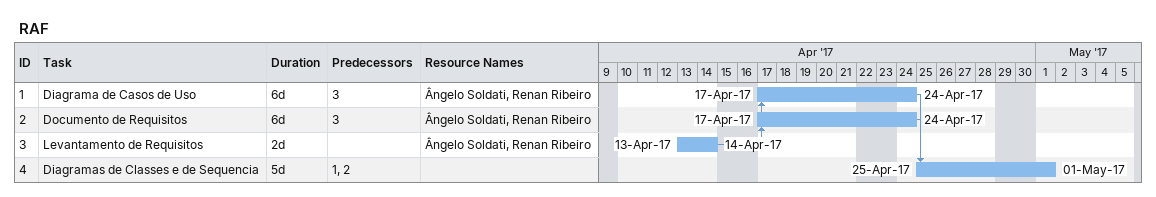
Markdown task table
RAF

| ID | Task | Duration | Start | Finish | Predecessors | Resources |
|---|---|---|---|---|---|---|
| 1 | Diagrama de Casos de Uso | 6d | 2017-04-17 | 2017-04-24 | 3 | Ângelo Soldati, Renan Ribeiro |
| 2 | Documento de Requisitos | 6d | 2017-04-17 | 2017-04-24 | 3 | Ângelo Soldati, Renan Ribeiro |
| 3 | Levantamento de Requisitos | 2d | 2017-04-13 | 2017-04-14 |  | Ângelo Soldati, Renan Ribeiro |
| 4 | Diagramas de Classes e de Sequencia | 5d | 2017-04-25 | 2017-05-01 | 1, 2 |  |
